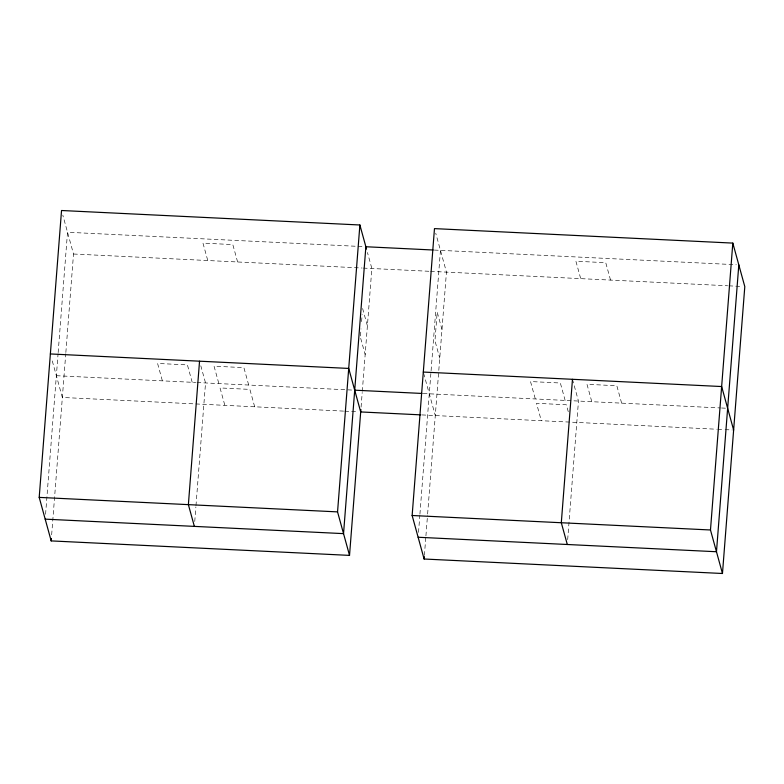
<?xml version="1.0" encoding="UTF-8"?>
<svg xmlns="http://www.w3.org/2000/svg" width="784" height="784" viewBox="0 0 784 784"><rect width="100%" height="100%" fill="white"/><g stroke="black" fill="none" stroke-linecap="round" stroke-linejoin="round"><path stroke-width="0.59" stroke-dasharray="3.92 2.94" d="M45.57 514.284L58.065 353.819M58.153 352.604L67.522 232.26L363.423 246.627M51.656 534.825L65.758 353.692M65.856 352.477L73.52 254.016L62.798 215.09M194.746 521.527L195.882 506.944M195.971 505.719L205.535 382.945L200.802 365.775M360.464 335.964L361.022 328.8M361.581 321.626L362.139 314.453M361.081 407.082L362.208 392.49M362.306 391.275L371.861 268.5L367.451 252.468M418.509 532.395L419.832 515.372M419.92 514.157L430.994 371.93M431.092 370.714L440.461 250.37M424.399 555.356L425.82 537.128M425.918 535.913L427.525 515.245M427.623 514.03L446.449 272.117L435.728 233.191M567.675 539.637L578.465 401.055L572.79 380.446M434.346 250.067L736.362 264.737M73.52 254.016L362.081 268.02M363.306 268.089L429.338 271.293M430.553 271.352L727.679 285.778M728.904 285.837L742.35 286.493M56.36 375.703L195.755 382.474M196.97 382.533L352.261 390.069M423.184 393.509L720.3 407.945M721.525 408.003L727.64 408.297M343.578 411.11L62.348 397.459L51.94 359.67M344.803 411.169L358.249 411.825M421.831 414.912L716.517 429.22M717.742 429.279L723.848 429.573M725.073 429.632L732.413 429.995M610.54 280.084L605.748 262.689L575.917 261.239L580.709 278.643M621.624 403.152L616.832 385.748L587 384.297L591.793 401.702M565.146 400.408L560.354 383.004L530.513 381.553L535.305 398.958M568.263 411.718L566.342 404.76L536.511 403.309L541.303 420.714M441.99 329.496L437.188 312.101L434.963 340.785L439.755 358.19M423.615 373.204L435.287 415.569M362.61 308.475L367.402 325.879M360.689 338.325L365.168 354.564M237.611 261.983L232.819 244.579L202.978 243.128L207.77 260.533M248.695 385.042L243.893 367.637L214.061 366.187L218.854 383.592M254.682 406.798L249.89 389.393L220.049 387.943L224.851 405.348M192.207 382.298L187.415 364.893L157.584 363.453L162.376 380.848"/><path stroke-width="1.18" d="M360.885 409.513L349.527 555.386L51.185 540.901L39.2 497.389L61.534 210.504L359.885 224.988L366.5 249.038M51.185 540.901L51.372 538.471M199.538 361.189L188.376 504.631L194.363 526.387M349.527 555.386L337.551 511.883L359.885 224.988M412.139 515.5L434.473 228.614L732.815 243.099L744.8 286.611L722.466 573.496L424.115 559.012L412.139 515.5L710.48 529.984L722.466 573.496M424.115 559.012L424.311 556.571M572.477 379.299L561.305 522.742L567.302 544.498M710.48 529.984L732.815 243.099M738.812 264.855L716.478 551.74L418.127 537.256M433.121 250.008L365.873 246.744L343.539 533.63L45.188 519.145M50.362 353.947L348.713 368.431L360.699 411.943L420.616 414.854M423.301 372.057L721.652 386.541L733.638 430.053M354.711 390.187L421.959 393.45M39.2 497.389L337.551 511.883"/></g></svg>
